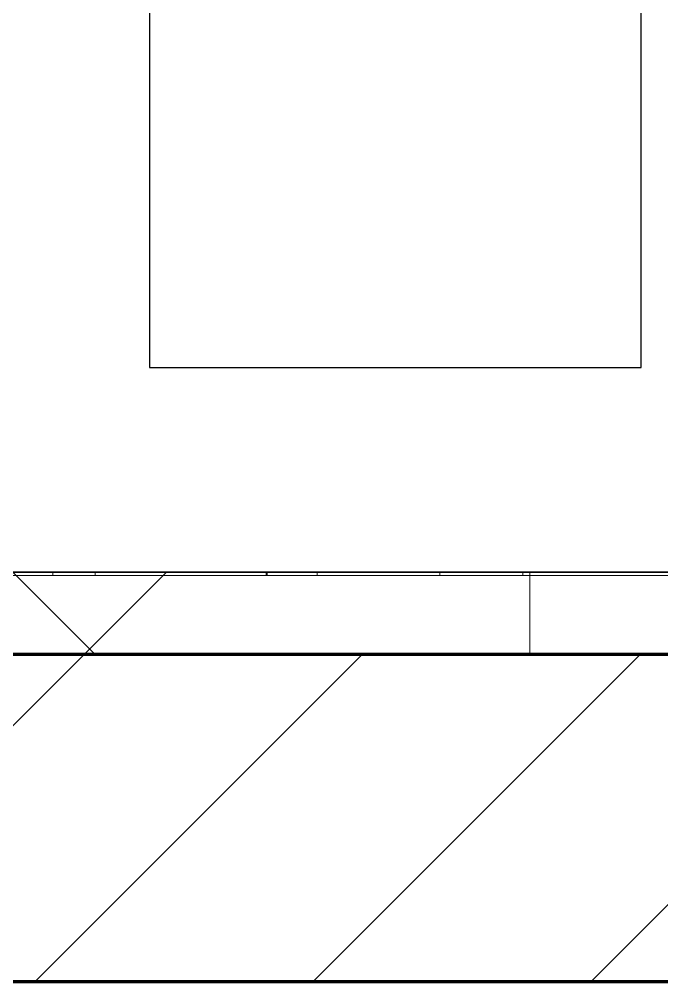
# Model space of a CAD drawing. Header units: millimetres. Extents: x -920231 to -841213, y -17301 to 22361.
# Drawn here: x -885694 to -885302, y -14416 to -13828 of the extents above; entities that cross this region are included whole.
import ezdxf
from ezdxf.xclip import XClip

# ---------------------------------------------------------------- set-up
doc = ezdxf.new("R2010")
doc.units = ezdxf.units.MM
doc.header["$XCLIPFRAME"] = 0
doc.layers.add('000 - WIPEOUT', color=250, linetype='Continuous')
doc.layers.add('A11_ALU.SOLID SHEET', color=2, linetype='Continuous')
for name, color, linetype, lineweight in [('A-GLAZ-CURT', 2, 'Continuous', 9), ('A-WALL', 5, 'Continuous', 35), ('A-WALL-FNSH', 2, 'Continuous', 35), ('A-WALL-PATT', 1, 'Continuous', 35)]:
    doc.layers.add(name, color=color, linetype=linetype, lineweight=lineweight)

# ---------------------------------------------------------------- blocks, each defined once
blk = doc.blocks.new('PPLS-PP19_Custom Tile Pattern - Custom Tile Pattern-V17-4230-01 ENLARGED MULTI-PURPOSE LEVEL - REFLECTED CEILING PLAN - SHEET 1')
at = {"layer": 'A-GLAZ-CURT'}
for p, q in [((-13.88, 0), (9.01, 0)), ((9.01, 0), (9.01, -2)), ((34.85, 0), (139.22, 0)), ((34.85, -2), (34.85, 0)), ((139.22, 0), (139.22, -2)), ((170.29, 0), (245.04, 0)), ((170.29, -2), (170.29, 0)), ((195.99, 0), (213.31, 0)), ((213.31, 0), (195.99, 0)), ((230.06, 0), (300, 0)), ((245.04, 0), (245.04, -2)), ((295.8, 0), (300, 0)), ((295.8, -2), (295.8, 0)), ((300, 0), (300, -2)), ((-300, -2), (300, -2)), ((9.01, -2), (-13.88, -2)), ((139.22, -2), (34.85, -2)), ((139.77, 0), (139.77, -2)), ((245.04, -2), (170.29, -2)), ((300, -2), (295.8, -2)), ((300, -2), (300, -50)), ((300, -50), (-300, -50))]:
    blk.add_line(p, q, dxfattribs=at)
for points, knots in [([(-126.5, 0), (-122.44, 0), (-108.71, 0), (-86.68, 0), (-63.44, 0), (-54.4, 0), (-48.53, 0), (-30.79, 0), (-18.03, 0), (8.61, 0), (15.02, 0), (22.91, 0), (31, 0), (39.04, 0), (51.19, 0), (58.74, 0), (61.34, 0), (61.45, 0)], [-5231.017328, -5231.017328, -5231.017328, -5231.017328, -4994.692869, -4542.524482, -4008.285538, -3689.699207, -3546.54457, -3315.260113, -2864.387349, -2439.246196, -2084.094819, -1956.422387, -1818.904206, -1645.594513, -1443.202566, -1228.752106, -1120.932285, -1120.932285, -1120.932285, -1120.932285]), ([(-115.82, 0), (-114.96, 0), (-110.41, 0), (-96.78, 0), (-71.33, 0), (-42.53, 0), (-12.78, 0), (4.23, 0), (9.64, 0), (10.14, 0), (10.18, 0)], [-5724.064692, -5724.064692, -5724.064692, -5724.064692, -5430.283136, -5103.229623, -4799.173296, -4065.652676, -3589.737505, -3285.047089, -3066.359526, -3044.715262, -3044.715262, -3044.715262, -3044.715262]), ([(31.18, 0), (25.97, 0), (11.99, 0), (-16.92, 0), (-47.42, 0), (-65.35, 0), (-66.28, 0), (-66.31, 0)], [-4496.803627, -4496.803627, -4496.803627, -4496.803627, -4222.080604, -3745.412743, -2981.410125, -2542.574734, -2526.906796, -2526.906796, -2526.906796, -2526.906796]), ([(49.22, 0), (44.49, 0), (35.67, 0), (24.07, 0), (12.82, 0), (-2.9, 0), (-20.62, 0), (-32.81, 0), (-44.85, 0), (-51.43, 0), (-51.79, 0)], [-2561.580759, -2561.580759, -2561.580759, -2561.580759, -2313.748533, -2106.613311, -1925.670641, -1617.263037, -1290.787923, -1039.307308, -819.71621, -644.910881, -644.910881, -644.910881, -644.910881]), ([(-36.78, 0), (-32.43, 0), (-19.22, 0), (8.83, 0), (43.36, 0), (70.92, 0), (82.12, 0), (83.66, 0)], [-6191.144455, -6191.144455, -6191.144455, -6191.144455, -5862.463379, -5340.621928, -4573.028122, -4094.177415, -3869.465285, -3869.465285, -3869.465285, -3869.465285]), ([(-30.52, 0), (-27.11, 0), (-17.83, 0), (5.99, 0), (22.06, 0), (37.44, 0), (43.7, 0), (47.96, 0), (48.54, 0)], [-2323.618664, -2323.618664, -2323.618664, -2323.618664, -2142.497158, -1716.209403, -1206.526904, -1089.329421, -901.315459, -871.356999, -871.356999, -871.356999, -871.356999]), ([(70.61, 0), (66.16, 0), (55.8, 0), (39.61, 0), (24.74, 0), (2.64, 0), (-13.68, 0), (-21.28, 0), (-22.64, 0)], [-4647.237329, -4647.237329, -4647.237329, -4647.237329, -4326.416877, -4098.545751, -3766.694881, -3333.063701, -2994.501669, -2915.513033, -2915.513033, -2915.513033, -2915.513033]), ([(9.32, 0), (9.08, 0), (7.65, 0), (2.57, 0), (-10.53, 0), (-18.25, 0), (-22.64, 0)], [-2922.926651, -2922.926651, -2922.926651, -2922.926651, -2882.788014, -2720.818881, -2518.50168, -2212.549209, -2212.549209, -2212.549209, -2212.549209]), ([(8.33, 0), (8.19, 0), (7.18, 0), (0.32, 0), (-11.93, 0), (-20.7, 0), (-22.61, 0)], [-3574.286521, -3574.286521, -3574.286521, -3574.286521, -3526.962355, -3285.499107, -2903.012179, -2797.426806, -2797.426806, -2797.426806, -2797.426806]), ([(-22.6, 0), (-18.62, 0), (-11.37, 0), (2.08, 0), (13.15, 0), (21.24, 0), (24.62, 0), (24.72, 0), (24.72, 0)], [-5257.020841, -5257.020841, -5257.020841, -5257.020841, -5050.479954, -4785.90057, -4596.498881, -4445.288762, -4384.376941, -4376.041937, -4376.041937, -4376.041937, -4376.041937]), ([(30.82, 0), (29.27, 0), (20.14, 0), (3.63, 0), (-12.26, 0), (-22.57, 0)], [-10462.034656, -10462.034656, -10462.034656, -10462.034656, -10363.088938, -9884.23066, -9430.4739, -9430.4739, -9430.4739, -9430.4739]), ([(-15.19, 0), (-13.07, 0), (7.48, 0), (31.54, 0), (46.53, 0), (48.88, 0)], [-461.142613, -461.142613, -461.142613, -461.142613, -429.606584, -390.253598, -382.965103, -382.965103, -382.965103, -382.965103]), ([(49.2, 0), (44.69, 0), (33.32, 0), (18.55, 0), (11.55, 0), (9.01, 0)], [-321.283325, -321.283325, -321.283325, -321.283325, -307.516438, -285.83788, -269.307637, -269.307637, -269.307637, -269.307637]), ([(24.69, 0), (24.54, 0), (20.99, 0), (15.48, 0), (10.8, 0), (9.63, 0)], [-4368.572414, -4368.572414, -4368.572414, -4368.572414, -4306.476363, -4080.000647, -3772.857994, -3772.857994, -3772.857994, -3772.857994]), ([(18.16, 0), (19.15, 0), (24.25, 0), (25.66, 0), (26.12, 0)], [-5700.113719, -5700.113719, -5700.113719, -5700.113719, -5554.232259, -5302.431367, -5302.431367, -5302.431367, -5302.431367]), ([(114.39, 0), (114.2, 0), (112.08, 0), (105.42, 0), (92.38, 0), (85.59, 0), (74.4, 0), (62.26, 0), (51.85, 0), (43.81, 0), (29.53, 0), (20.67, 0), (18.85, 0), (18.16, 0)], [-8148.58938, -8148.58938, -8148.58938, -8148.58938, -8105.191388, -7723.759874, -7531.75727, -7135.649961, -6924.452779, -6738.82075, -6548.303034, -6314.283804, -6135.05769, -5972.647715, -5832.674503, -5832.674503, -5832.674503, -5832.674503]), ([(27.44, 0), (27.9, 0), (29.54, 0), (38.07, 0), (53.39, 0), (71.67, 0), (84.83, 0), (86.01, 0), (92.51, 0), (94.33, 0)], [-5037.309798, -5037.309798, -5037.309798, -5037.309798, -4887.603822, -4705.298446, -4353.683244, -3960.84581, -3759.045785, -3336.541051, -2783.776468, -2783.776468, -2783.776468, -2783.776468]), ([(53.18, 0), (53.06, 0), (52.22, 0), (44.99, 0), (36.46, 0), (30.82, 0)], [-622.740158, -622.740158, -622.740158, -622.740158, -566.066452, -360.610861, 0, 0, 0, 0]), ([(136.44, 0), (121.66, 0), (86.93, 0), (51.16, 0), (31.18, 0)], [-106.750556, -106.750556, -106.750556, -106.750556, -59.610984, 0, 0, 0, 0]), ([(34.85, 0), (38.34, 0), (43.08, 0), (48, 0), (48.2, 0)], [-133.562983, -133.562983, -133.562983, -133.562983, -118.513713, -117.849691, -117.849691, -117.849691, -117.849691]), ([(49.14, 0), (48.45, 0), (45.26, 0), (41.18, 0), (36.02, 0), (35.54, 0), (35.54, 0)], [-336.123997, -336.123997, -336.123997, -336.123997, -334.000314, -326.15566, -319.318397, -317.489778, -317.489778, -317.489778, -317.489778]), ([(36.29, 0), (37.77, 0), (43.31, 0), (47.77, 0), (49.3, 0)], [-314.598523, -314.598523, -314.598523, -314.598523, -305.899624, -300.844071, -300.844071, -300.844071, -300.844071]), ([(49.21, 0), (60.95, 0), (91.16, 0), (120.63, 0), (138.28, 0), (138.53, 0)], [-382.625287, -382.625287, -382.625287, -382.625287, -346.313304, -291.370682, -290.5735, -290.5735, -290.5735, -290.5735]), ([(49.21, 0), (55.15, 0), (72.55, 0), (99.07, 0), (113.41, 0), (121, 0)], [-116.784581, -116.784581, -116.784581, -116.784581, -97.899267, -63.759246, -43.211553, -43.211553, -43.211553, -43.211553]), ([(49.23, 0), (51.3, 0), (58.35, 0), (64.47, 0), (72.74, 0), (75.22, 0), (76.03, 0), (76.21, 0)], [-859.608098, -859.608098, -859.608098, -859.608098, -753.071572, -495.328968, -421.953223, -334.951786, -290.452333, -290.452333, -290.452333, -290.452333]), ([(121.06, 0), (116.06, 0), (100.2, 0), (76.86, 0), (58.59, 0), (51.27, 0), (49.76, 0)], [-424.475541, -424.475541, -424.475541, -424.475541, -401.860199, -357.622665, -341.267687, -336.738185, -336.738185, -336.738185, -336.738185]), ([(50.21, 0), (53.95, 0), (66.49, 0), (95.91, 0), (124.45, 0), (132.42, 0), (134.6, 0)], [-299.838748, -299.838748, -299.838748, -299.838748, -287.17622, -249.500363, -194.761443, -152.241002, -152.241002, -152.241002, -152.241002]), ([(76.63, 0), (74.8, 0), (67.65, 0), (58.32, 0), (51.3, 0), (50.25, 0)], [-3095.572228, -3095.572228, -3095.572228, -3095.572228, -2950.589685, -2634.532728, -2579.643523, -2579.643523, -2579.643523, -2579.643523]), ([(103.09, 0), (101.08, 0), (86.31, 0), (68.36, 0), (52.83, 0), (50.27, 0)], [-375.435014, -375.435014, -375.435014, -375.435014, -369.147452, -330.153101, -322.371326, -322.371326, -322.371326, -322.371326]), ([(61.47, 0), (61.47, 0), (61.21, 0), (54.61, 0), (53.71, 0), (53.56, 0)], [-1113.311073, -1113.311073, -1113.311073, -1113.311073, -1096.402191, -891.204116, -747.28819, -747.28819, -747.28819, -747.28819]), ([(76.22, 0), (75.58, 0), (73.64, 0), (71.05, 0), (70.61, 0)], [-193.634889, -193.634889, -193.634889, -193.634889, -31.537676, 0, 0, 0, 0]), ([(94.4, 0), (94.4, 0), (94.64, 0), (99.11, 0), (108.97, 0), (120.79, 0), (139.94, 0), (163.31, 0), (183.41, 0), (191.14, 0), (192.31, 0)], [-2348.345796, -2348.345796, -2348.345796, -2348.345796, -2310.419338, -2233.599744, -2052.234781, -1843.028543, -1530.39897, -1095.004608, -529.74427, -397.682353, -397.682353, -397.682353, -397.682353]), ([(121.13, 0), (119.91, 0), (114.69, 0), (108.04, 0), (103.09, 0)], [-21.942795, -21.942795, -21.942795, -21.942795, -15.488593, 0, 0, 0, 0]), ([(120.2, 0), (117.42, 0), (114.15, 0), (111.98, 0), (105.66, 0), (105.23, 0), (105.23, 0)], [-9435.208756, -9435.208756, -9435.208756, -9435.208756, -9220.200448, -9012.77275, -8966.157302, -8929.495943, -8929.495943, -8929.495943, -8929.495943]), ([(105.26, 0), (105.52, 0), (111.01, 0), (112.65, 0), (113.59, 0)], [-8920.561005, -8920.561005, -8920.561005, -8920.561005, -8814.835624, -8577.462505, -8577.462505, -8577.462505, -8577.462505]), ([(157.9, 0), (156.77, 0), (151.67, 0), (143.29, 0), (134.04, 0), (126.24, 0), (122.49, 0), (120.92, 0)], [-10292.955006, -10292.955006, -10292.955006, -10292.955006, -10098.273015, -9847.788484, -9677.714971, -9567.007022, -9453.21225, -9453.21225, -9453.21225, -9453.21225]), ([(121.04, 0), (122.56, 0), (125.42, 0), (128.82, 0), (129.02, 0), (129.02, 0)], [-43.182725, -43.182725, -43.182725, -43.182725, -39.050993, -35.895543, -35.445596, -35.445596, -35.445596, -35.445596]), ([(168.37, 0), (167.68, 0), (162.47, 0), (149.58, 0), (128.92, 0), (121.6, 0)], [-543.375029, -543.375029, -543.375029, -543.375029, -530.793311, -458.593899, -425.296832, -425.296832, -425.296832, -425.296832]), ([(129.02, 0), (129, 0), (124.69, 0), (123.28, 0), (121.99, 0)], [-35.354907, -35.354907, -35.354907, -35.354907, -31.430235, -23.569938, -23.569938, -23.569938, -23.569938]), ([(192.39, 0), (192.31, 0), (189.39, 0), (183.13, 0), (171, 0), (161.95, 0), (161.28, 0), (158.35, 0), (157.85, 0), (157.77, 0)], [-11579.574382, -11579.574382, -11579.574382, -11579.574382, -11565.880756, -11105.624034, -10839.086983, -10768.332124, -10666.779182, -10580.760289, -10550.278881, -10550.278881, -10550.278881, -10550.278881]), ([(300, 0), (286.53, 0), (254.22, 0), (207.11, 0), (177.41, 0), (159.34, 0), (158.33, 0), (158.3, 0)], [-285.253232, -285.253232, -285.253232, -285.253232, -244.693688, -187.987675, -143.776725, -129.632772, -123.352749, -123.352749, -123.352749, -123.352749]), ([(159.07, 0), (159.13, 0), (160.84, 0), (165.21, 0), (174.15, 0), (183.35, 0), (191.2, 0), (192.13, 0)], [-115.643202, -115.643202, -115.643202, -115.643202, -114.681583, -87.660824, -65.295536, -41.623857, -38.547734, -38.547734, -38.547734, -38.547734]), ([(215.22, 0), (214.62, 0), (210.55, 0), (203.98, 0), (187.54, 0), (175.3, 0), (169.49, 0)], [-203.825446, -203.825446, -203.825446, -203.825446, -198.527383, -184.406837, -162.427601, -142.916156, -142.916156, -142.916156, -142.916156]), ([(170.29, 0), (170.39, 0), (171.48, 0), (172.17, 0), (172.45, 0)], [-59.471458, -59.471458, -59.471458, -59.471458, -56.742688, -29.735729, -29.735729, -29.735729, -29.735729]), ([(172.07, 0), (177.66, 0), (187.87, 0), (201.08, 0), (207.47, 0), (213.96, 0), (215.11, 0)], [-255.364076, -255.364076, -255.364076, -255.364076, -237.955587, -223.92608, -215.862851, -208.75215, -208.75215, -208.75215, -208.75215]), ([(192.85, 0), (196.93, 0), (209.8, 0), (219.42, 0), (230.06, 0)], [-37.766287, -37.766287, -37.766287, -37.766287, -24.459831, 0, 0, 0, 0]), ([(193.06, 0), (193.62, 0), (194.27, 0), (194.69, 0), (194.79, 0)], [-367.262603, -367.262603, -367.262603, -367.262603, -295.064701, -265.121568, -265.121568, -265.121568, -265.121568]), ([(300, 0), (288.22, 0), (262, 0), (230.48, 0), (220, 0), (219.04, 0)], [-12528.858583, -12528.858583, -12528.858583, -12528.858583, -11905.454923, -11162.864862, -10859.773777, -10859.773777, -10859.773777, -10859.773777]), ([(219.84, 0), (220.8, 0), (227.72, 0), (240.28, 0), (245.04, 0)], [-10674.31991, -10674.31991, -10674.31991, -10674.31991, -10511.382485, -9932.504441, -9932.504441, -9932.504441, -9932.504441]), ([(284.78, 0), (284.83, 0), (285.23, 0), (287.47, 0), (293.59, 0), (297.76, 0), (300, 0)], [-4096.535135, -4096.535135, -4096.535135, -4096.535135, -4053.389046, -3959.664717, -3862.421465, -3746.95702, -3746.95702, -3746.95702, -3746.95702]), ([(295.8, 0), (294.18, 0), (290.94, 0), (286.68, 0), (285.79, 0)], [-4679.165325, -4679.165325, -4679.165325, -4679.165325, -4358.271401, -4213.061173, -4213.061173, -4213.061173, -4213.061173])]:
    blk.add_open_spline(points, degree=3, knots=knots, dxfattribs=at)
for points in [[(80.35, 0), (79.57, 0), (78.27, 0), (76.63, 0)], [(84.06, 0), (83.48, 0), (82.41, 0), (81.72, 0)], [(195.11, 0), (194.91, 0), (194.44, 0), (193.8, 0)]]:
    blk.add_open_spline(points, degree=3, dxfattribs=at)
blk = doc.blocks.new('PPLS-PP19_Custom Tile Pattern - Custom Tile Pattern-V18-4230-01 ENLARGED MULTI-PURPOSE LEVEL - REFLECTED CEILING PLAN - SHEET 1')
at = {"layer": 'A-GLAZ-CURT'}
for p, q in [((-300, 0), (-202.31, 0)), ((-300, -2), (-300, 0)), ((-293.07, 0), (-275.75, 0)), ((-275.75, 0), (-293.07, 0)), ((-222.32, 0), (-205, 0)), ((-205, 0), (-222.32, 0)), ((-300, -2), (300, -2)), ((-300, -50), (-300, -2)), ((-202.31, -2), (-300, -2)), ((300, -50), (-300, -50))]:
    blk.add_line(p, q, dxfattribs=at)
at = {"layer": 'A-GLAZ-CURT', "flags": 128}
for points in [[(-300, 0), (-291.7, 0), (-283.58, 0), (-275.62, 0), (-267.8, 0), (-260.12, 0), (-252.56, 0), (-245.12, 0), (-237.77, 0), (-230.5, 0), (-223.32, 0), (-216.2, 0), (-209.18, 0), (-202.31, 0)], [(-174.21, 0), (-178.96, 0), (-183.97, 0), (-189.27, 0), (-194.85, 0), (-200.68, 0), (-206.74, 0), (-213.02, 0), (-219.49, 0), (-226.14, 0), (-232.95, 0), (-239.91, 0), (-247.01, 0), (-254.25, 0), (-261.61, 0), (-269.09, 0), (-276.68, 0), (-284.36, 0), (-292.14, 0), (-300, 0)]]:
    blk.add_lwpolyline(points, dxfattribs=at)
at = {"layer": 'A-GLAZ-CURT'}
for points, knots in [([(-300, 0), (-284.65, 0), (-236.57, 0), (-184.21, 0), (-151.15, 0), (-140.66, 0)], [-5323.127839, -5323.127839, -5323.127839, -5323.127839, -4502.809032, -2700.551212, -1671.606487, -1671.606487, -1671.606487, -1671.606487]), ([(-263.46, 0), (-269.99, 0), (-281.89, 0), (-294.48, 0), (-300, 0)], [-14107.474977, -14107.474977, -14107.474977, -14107.474977, -13729.592194, -13439.944408, -13439.944408, -13439.944408, -13439.944408]), ([(-137.88, 0), (-140.56, 0), (-147.66, 0), (-147.69, 0), (-158.72, 0), (-174.02, 0), (-185.59, 0), (-209.77, 0), (-232.01, 0), (-255.22, 0), (-261.19, 0), (-263.3, 0), (-263.54, 0)], [-3187.727384, -3187.727384, -3187.727384, -3187.727384, -2919.378265, -2477.344047, -2237.412286, -2029.680487, -1755.085331, -1400.429864, -858.079193, -543.655514, -208.940337, -163.087272, -163.087272, -163.087272, -163.087272]), ([(-191.63, 0), (-198.91, 0), (-221.19, 0), (-245.56, 0), (-263.15, 0)], [-15650.472027, -15650.472027, -15650.472027, -15650.472027, -15131.813646, -14113.41275, -14113.41275, -14113.41275, -14113.41275]), ([(-258.6, 0), (-257.91, 0), (-254.26, 0), (-241.25, 0), (-225.99, 0), (-213.1, 0), (-202.23, 0), (-195.53, 0), (-191.86, 0)], [-5722.54675, -5722.54675, -5722.54675, -5722.54675, -5657.471696, -5413.335975, -5017.494783, -4832.723979, -4666.091899, -4455.137067, -4455.137067, -4455.137067, -4455.137067]), ([(-133.82, 0), (-135.51, 0), (-137.8, 0), (-149.31, 0), (-162.01, 0), (-177.91, 0), (-199.46, 0), (-216.65, 0), (-231.26, 0), (-233.46, 0), (-234, 0)], [-2731.647847, -2731.647847, -2731.647847, -2731.647847, -2418.507304, -2308.929706, -2113.765672, -1763.376603, -1422.553702, -978.033455, -846.069444, -682.911962, -682.911962, -682.911962, -682.911962]), ([(-233.49, 0), (-233.44, 0), (-232.38, 0), (-230.74, 0), (-225.3, 0), (-223.63, 0)], [-455.274641, -455.274641, -455.274641, -455.274641, -440.605512, -119.536984, 0, 0, 0, 0]), ([(-223.63, 0), (-219.39, 0), (-208.31, 0), (-197.55, 0), (-192, 0)], [-5463.295695, -5463.295695, -5463.295695, -5463.295695, -5161.076232, -4856.26284, -4856.26284, -4856.26284, -4856.26284])]:
    blk.add_open_spline(points, degree=3, knots=knots, dxfattribs=at)
blk.add_open_spline([(-263.99, 0), (-264.61, 0), (-265.08, 0), (-265.4, 0)], degree=3, dxfattribs=at)
blk = doc.blocks.new('*U1488')
at = {"color": 3}
blk.add_wipeout([(-212.5, 350), (212.5, 350), (212.5, 50), (-212.5, 50)], dxfattribs=at).dxf.layer = '000 - WIPEOUT'
at = {"layer": 'A11_ALU.SOLID SHEET', "color": 0, "linetype": 'ByBlock'}
blk.add_lwpolyline([(-212.5, 50), (212.5, 50), (212.5, 350), (-212.5, 350)], close=True, dxfattribs=at)
blk = doc.blocks.new('*U1512')
at = {"layer": 'A11_ALU.SOLID SHEET', "linetype": 'ByBlock', "rotation": 90}
blk.add_blockref('*U1488', (-140582, -17407.5), dxfattribs=at)

msp = doc.modelspace()

# ---------------------------------------------------------------- hatches: boundary and pattern name
at = {"layer": 'A-WALL-PATT', "lineweight": 9}
h = msp.add_hatch(dxfattribs=at)
h.set_pattern_fill('FP_3', color=256, style=0, pattern_type=2)
h.set_pattern_definition([(45, (0, 0), (-212.13203, 212.13203), []), (135, (0, 0), (-212.13203, -212.13203), [])])
h.paths.add_polyline_path([(-879822.37, -14215.78), (-879822.37, -14165.78), (-893499.12, -14165.78), (-893499.12, -14215.78), (-880748.66, -14215.78)])
h = msp.add_hatch(dxfattribs=at)
h.set_pattern_fill('FP_2', color=256, style=0, pattern_type=2)
h.set_pattern_definition([(45, (0, 0), (-84.852814, 84.852814), [])])
h.paths.add_polyline_path([(-879747.37, -14415.78), (-879747.37, -14215.78), (-897767.37, -14215.78), (-897767.37, -14415.78), (-880447.37, -14415.78)])

# ---------------------------------------------------------------- linework, layer by layer
at = {"layer": 'A-WALL', "color": 7, "lineweight": 70}
for p, q in [((-897767.37, -14215.78), (-879747.37, -14215.78)), ((-880647.37, -14415.78), (-898867.37, -14415.78))]:
    msp.add_line(p, q, dxfattribs=at)
at = {"layer": 'A-WALL-FNSH', "color": 250}
for p, q in [((-893499.12, -14165.78), (-879822.37, -14165.78)), ((-879822.37, -14215.78), (-893499.12, -14215.78))]:
    msp.add_line(p, q, dxfattribs=at)

# ---------------------------------------------------------------- block references
ref = msp.add_blockref('*U1512', (-744682.37, 3579.02))
XClip(ref).set_block_clipping_path([(-170955.001718735, -20880.0077451951), (-101425.4223389953, 14393.0014498747)])
at = {"layer": 'A-GLAZ-CURT'}
for name, p in [('PPLS-PP19_Custom Tile Pattern - Custom Tile Pattern-V17-4230-01 ENLARGED MULTI-PURPOSE LEVEL - REFLECTED CEILING PLAN - SHEET 1', (-885682.37, -14165.78)), ('PPLS-PP19_Custom Tile Pattern - Custom Tile Pattern-V18-4230-01 ENLARGED MULTI-PURPOSE LEVEL - REFLECTED CEILING PLAN - SHEET 1', (-885082.37, -14165.78))]:
    msp.add_blockref(name, p, dxfattribs=at)

doc.saveas('drawing.dxf')
